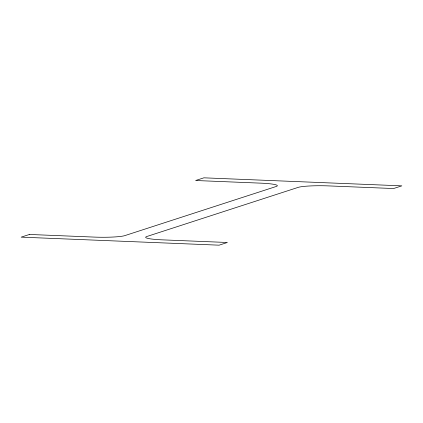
<?xml version="1.0" encoding="UTF-8"?>
<svg xmlns="http://www.w3.org/2000/svg" width="423" height="423" viewBox="0 0 423 423"><rect width="100%" height="100%" fill="white"/><g stroke="black" fill="none" stroke-linecap="round" stroke-linejoin="round"><path stroke-width="0.63" d="M29.43 234.464L21.15 237.15L219.093 245.176L227.373 242.49L162.221 239.846A24.011 2.591 0.3 0 1 146.871 236.494L298.12 187.394A24.011 2.591 0.3 0 1 328.412 185.898L393.57 188.536L401.85 185.85L203.907 177.824L195.627 180.51L260.78 183.154A24.011 2.591 0.3 0 1 276.129 186.506L124.88 235.606A24.011 2.591 0.3 0 1 94.588 237.102L29.43 234.464"/></g></svg>
